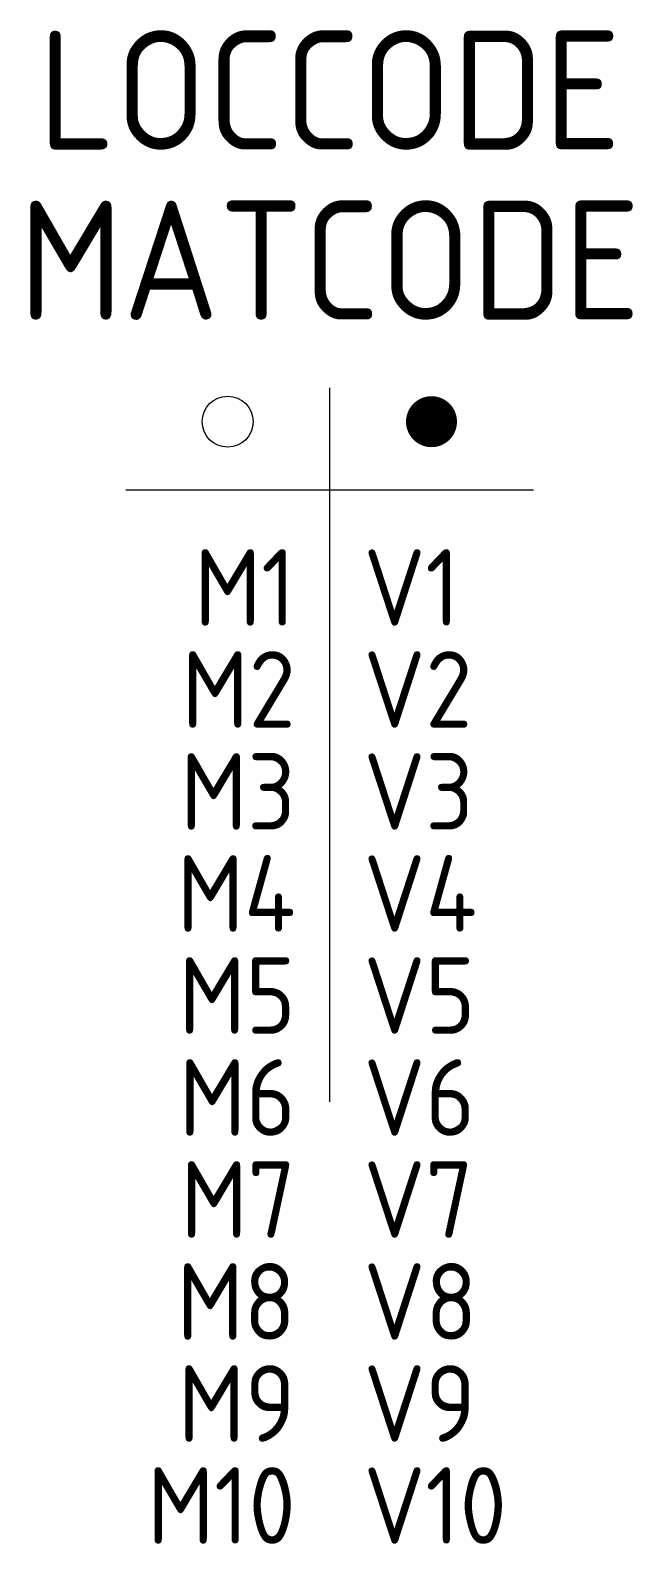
# Model space of a CAD drawing. Extents: x -8.8 to 8.9, y -31 to 13.5.
import ezdxf
from ezdxf.enums import TextEntityAlignment as Align

# ---------------------------------------------------------------- set-up
doc = ezdxf.new("R2010")
doc.units = 0
doc.header["$LTSCALE"] = 5
for name, color, linetype in [('3', 4, 'CONTINUOUS'), ('T2', 1, 'CONTINUOUS'), ('T3', 4, 'CONTINUOUS')]:
    doc.layers.add(name, color=color, linetype=linetype)
doc.styles.get("Standard").update_dxf_attribs({"font": 'ISO'})

msp = doc.modelspace()

# ---------------------------------------------------------------- linework, layer by layer
at = {"layer": '3', "color": 0, "linetype": 'CONTINUOUS'}
msp.add_line((0, 3), (0, -18), dxfattribs=at)
at = {"layer": '3', "color": 0}
msp.add_line((-6, 0), (6, 0), dxfattribs=at)
at = {"layer": '3', "color": 0, "const_width": 0.75}
msp.add_lwpolyline([(2.625, 2, 1), (3.375, 2, 1)], format="xyb", close=True, dxfattribs=at)
at = {"layer": '3', "color": 0}
msp.add_circle((-3, 2), 0.75, dxfattribs=at)

# ---------------------------------------------------------------- texts
at = {"layer": 'T2', "color": 0, "linetype": 'CONTINUOUS'}
for tag, p in [('M1', (-1, -4)), ('M2', (-1, -7)), ('M3', (-1, -10)), ('M4', (-1, -13)), ('M5', (-1, -16)), ('M6', (-1, -19)), ('M7', (-1, -22)), ('M8', (-1, -25)), ('M9', (-1, -28)), ('M10', (-1, -31))]:
    msp.add_attdef(tag, text='', height=2.25, dxfattribs=at).set_placement(p, align=Align.RIGHT)
for tag, p in [('V1', (1, -4)), ('V2', (1, -7)), ('V3', (1, -10)), ('V4', (1, -13)), ('V5', (1, -16)), ('V6', (1, -19)), ('V7', (1, -22)), ('V8', (1, -25)), ('V9', (1, -28)), ('V10', (1, -31))]:
    msp.add_attdef(tag, p, '', height=2.25, dxfattribs=at)
at = {"layer": 'T3', "color": 0, "linetype": 'CONTINUOUS'}
for tag, p in [('LOCCODE', (0, 10)), ('MATCODE', (0, 5))]:
    msp.add_attdef(tag, text='', height=3.5, dxfattribs=at).set_placement(p, align=Align.CENTER)

doc.saveas('drawing.dxf')
